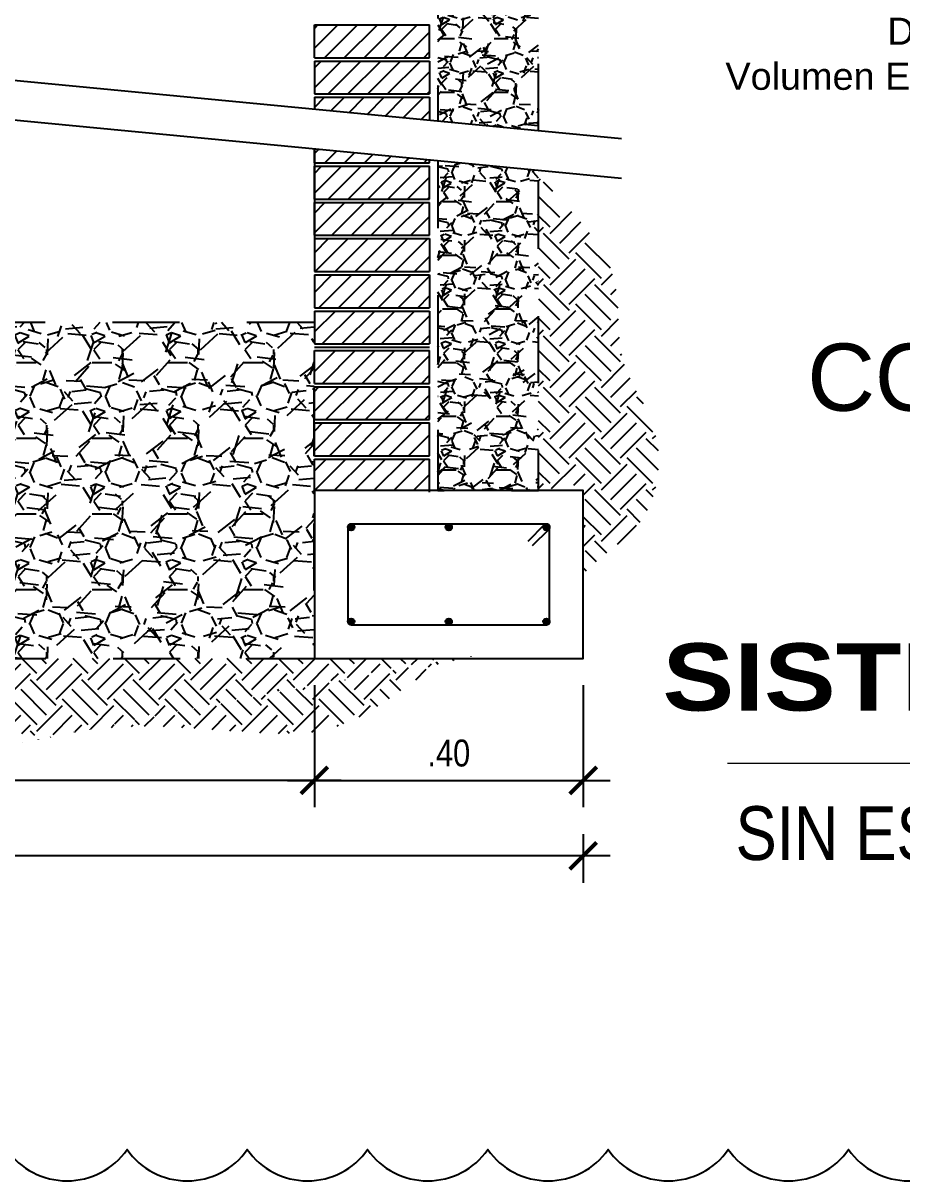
# Model space of a CAD drawing. Header units: metres. Extents: x 2 to 147, y 24 to 94.
# Drawn here: x 4.538 to 5.846, y 76.227 to 77.95 of the extents above; entities that cross this region are included whole.
import ezdxf

# ---------------------------------------------------------------- set-up
doc = ezdxf.new("R2010")
doc.units = ezdxf.units.M
doc.header["$MEASUREMENT"] = 0
doc.header["$PDMODE"] = 35
doc.linetypes.add('HIDDEN', pattern=[0.375, 0.25, -0.125])
doc.layers.get('Defpoints').update_dxf_attribs({"color": 171})
for name, color, linetype in [('Cotas', 1, 'Continuous'), ('DET HIDRO', 6, 'Continuous'), ('TEXTOS', 2, 'Continuous'), ('TEXTOS HIDRO', 2, 'Continuous')]:
    doc.layers.add(name, color=color, linetype=linetype)
doc.styles.add('Architect Hand_2', font='ARIALN.TTF', dxfattribs={"height": 0.003953333333333333})
doc.styles.add('ARIAL', font='arial.ttf')
doc.styles.add('Arial Black_4', font='', dxfattribs={"height": 0.005})
doc.styles.add('COTAS', font='ARIALN.TTF')
doc.styles.add('TEXTO HIDROSANITARIO', font='arial.ttf')
doc.styles.get('Arial Black_4').set_extended_font_data('Arial Black', bold=True)
doc.dimstyles.new('ESC-20', dxfattribs={"dimtxt": 0.04, "dimasz": 0.04, "dimexe": 0.04, "dimexo": 0.04, "dimgap": 0.02, "dimtad": 1, "dimzin": 4, "dimdsep": 46, "dimtxsty": 'COTAS', "dimblk": 'ARCHTICK', "dimcen": 0.04, "dimdle": 0.04, "dimclrd": 1, "dimclre": 1, "dimclrt": 2, "dimazin": 0, "dimtfac": 0.7499999999999999, "dimtmove": 1, "dimatfit": 3, "dimldrblk": 'FLE', "dimfxl": 0.1, "dimtvp": 1.5, "dimtfill": 1, "dimtolj": 1, "dimtzin": 0, "dimarcsym": 0})
pattern_1 = [(45, (-762573.6710389432, -1757293.307078792), (-0.01475068118779729, 0.0147506811877973), [])]
pattern_2 = [(45, (-762573.6710389432, -1757292.106906645), (-0.01475068118779729, 0.0147506811877973), [])]

# ---------------------------------------------------------------- blocks, each defined once
blk = doc.blocks.new('_ARCHTICK')
at = {"color": 0, "linetype": 'ByBlock', "const_width": 0.15}
blk.add_lwpolyline([(-0.5, -0.5), (0.5, 0.5)], dxfattribs=at)
blk = doc.blocks.new('*D87')
at = {"layer": 'Cotas', "color": 1, "lineweight": -2, "transparency": 16777216}
for p, q in [((3.771639765670301, 76.96439564848131), (3.771639765670301, 76.78292587926424)), ((4.97163976574015, 76.96439564848131), (4.97163976574015, 76.78292587926424)), ((5.01163976574015, 76.82292587926425), (3.731639765670301, 76.82292587926425))]:
    blk.add_line(p, q, dxfattribs=at)
at = {"layer": 'Defpoints', "color": 0, "transparency": 16777216}
for p in [(3.771639765670301, 77.00439564848132), (4.97163976574015, 77.00439564848132), (3.771639765670301, 76.82292587926425)]:
    blk.add_point(p, dxfattribs=at)
at = {"layer": 'Cotas', "color": 1, "lineweight": -2, "transparency": 16777216, "xscale": 0.04, "yscale": 0.04, "zscale": 0.04, "rotation": 180}
blk.add_blockref('_ARCHTICK', (3.771639765670301, 76.82292587926425), dxfattribs=at)
at = {"layer": 'Cotas', "color": 1, "lineweight": -2, "transparency": 16777216, "xscale": 0.04, "yscale": 0.04, "zscale": 0.04}
blk.add_blockref('_ARCHTICK', (4.97163976574015, 76.82292587926425), dxfattribs=at)
at = {"layer": 'Cotas', "color": 2, "transparency": 16777216, "insert": (4.371639765705225, 76.86446748908689), "char_height": 0.04, "attachment_point": 5, "style": 'COTAS', "bg_fill": 3, "box_fill_scale": 1.25, "bg_fill_color": 256, "bg_fill_true_color": 13158600, "bg_fill_transparency": 0}
blk.add_mtext('\\A1;Ø1.50', dxfattribs=at)
blk = doc.blocks.new('FLE')
at = {"linetype": 'Continuous'}
h = blk.add_hatch(color=2, dxfattribs=at)
h.paths.add_polyline_path([(-0.5723325628787279, -0.6174137853085995), (-0.4220655746757984, -0.7071067774668336), (3.725290298461914e-09, 3.725290298461914e-09), (-0.2038039118051529, 3.725290298461914e-09)])
h.paths.add_polyline_path([(-0.4220655765384436, 0.7071067839860916), (-0.5723325610160828, 0.6174137927591801), (-0.2038039118051529, 3.725290298461914e-09), (3.725290298461914e-09, 3.725290298461914e-09)])
at = {"color": 1, "linetype": 'Continuous'}
for p, q in [((-0.3089696932584047, 0.7746126838028431), (-0.685428449884057, 0.5499078882858157)), ((-0.203803913667798, 0), (-0.6398384645581245, 0.7305096760392189)), ((0.06750589981675148, -0.1130958832800388), (-0.4895714800804853, 0.820202668197453)), ((0, 0), (-1, 0)), ((-0.203803913667798, 0), (-0.6398384645581245, -0.7305096751078963)), ((0.06750590354204178, 0.113095885142684), (-0.4895714800804853, -0.820202668197453)), ((-0.6854284480214119, -0.549907885491848), (-0.3089696951210499, -0.7746126800775528))]:
    blk.add_line(p, q, dxfattribs=at)
blk = doc.blocks.new('*D89')
at = {"layer": 'Cotas', "color": 1, "lineweight": -2, "transparency": 16777216}
for p, q in [((4.97163976574015, 76.96439564848131), (4.97163976574015, 76.78292587926424)), ((5.371639765763433, 76.96439564848131), (5.371639765763433, 76.78292587926424)), ((4.93163976574015, 76.82292587926425), (5.411639765763433, 76.82292587926425))]:
    blk.add_line(p, q, dxfattribs=at)
at = {"layer": 'Defpoints', "color": 0, "transparency": 16777216}
for p in [(4.97163976574015, 77.00439564848132), (5.371639765763433, 77.00439564848132), (5.371639765763433, 76.82292587926425)]:
    blk.add_point(p, dxfattribs=at)
at = {"layer": 'Cotas', "color": 1, "lineweight": -2, "transparency": 16777216, "xscale": 0.04, "yscale": 0.04, "zscale": 0.04, "rotation": 180}
blk.add_blockref('_ARCHTICK', (4.97163976574015, 76.82292587926425), dxfattribs=at)
at = {"layer": 'Cotas', "color": 1, "lineweight": -2, "transparency": 16777216, "xscale": 0.04, "yscale": 0.04, "zscale": 0.04}
blk.add_blockref('_ARCHTICK', (5.371639765763433, 76.82292587926425), dxfattribs=at)
at = {"layer": 'Cotas', "color": 2, "transparency": 16777216, "insert": (5.171639765751792, 76.86334879877312), "char_height": 0.04, "attachment_point": 5, "style": 'COTAS', "bg_fill": 3, "box_fill_scale": 1.25, "bg_fill_color": 256, "bg_fill_true_color": 13158600, "bg_fill_transparency": 0}
blk.add_mtext('\\A1;.40', dxfattribs=at)
blk = doc.blocks.new('*D41')
at = {"layer": 'Cotas', "color": 1, "lineweight": -2, "transparency": 16777216}
for p, q in [((3.371639765647018, 76.74292587922699), (3.371639765647018, 76.67056771638616)), ((5.371639765763433, 76.74292587922699), (5.371639765763433, 76.67056771638616)), ((5.411639765763433, 76.71056771638617), (3.331639765647018, 76.71056771638617))]:
    blk.add_line(p, q, dxfattribs=at)
at = {"layer": 'Defpoints', "color": 0, "transparency": 16777216}
for p in [(3.371639765647018, 76.782925879227), (5.371639765763433, 76.782925879227), (3.371639765647018, 76.71056771638617)]:
    blk.add_point(p, dxfattribs=at)
at = {"layer": 'Cotas', "color": 1, "lineweight": -2, "transparency": 16777216, "xscale": 0.04, "yscale": 0.04, "zscale": 0.04, "rotation": 180}
blk.add_blockref('_ARCHTICK', (3.371639765647018, 76.71056771638617), dxfattribs=at)
at = {"layer": 'Cotas', "color": 1, "lineweight": -2, "transparency": 16777216, "xscale": 0.04, "yscale": 0.04, "zscale": 0.04}
blk.add_blockref('_ARCHTICK', (5.371639765763433, 76.71056771638617), dxfattribs=at)
at = {"layer": 'Cotas', "color": 2, "transparency": 16777216, "insert": (4.371639765705225, 76.75099063589504), "char_height": 0.04, "attachment_point": 5, "style": 'COTAS', "bg_fill": 3, "box_fill_scale": 1.25, "bg_fill_color": 256, "bg_fill_true_color": 13158600, "bg_fill_transparency": 0}
blk.add_mtext('\\A1;2.30', dxfattribs=at)

msp = doc.modelspace()

# ---------------------------------------------------------------- hatches: boundary and pattern name
at = {"layer": 'DET HIDRO'}
h = msp.add_hatch(dxfattribs=at)
h.set_pattern_fill('GRAVEL', color=1, scale=0.07993469387347667)
h.set_pattern_definition([(228.012787504, (-4330.089765412525, -585.887227298566), (-0.6394775509878182, -0.7194122448612902), [0.01075409397496206, -1.064657225716718]), (184.969740728, (-4330.096959534941, -585.8952207678136), (0.9592163264817178, 0.07993469387347947), [0.01845436290518181, -1.826981348984135]), (132.510447078, (-4330.115344514513, -585.8968194617097), (0.7993469387347759, -0.8792816326082323), [0.01301240894627552, -1.288230132024201]), (267.273689006, (-4330.146519045137, -585.9168031351779), (0.0799346938734786, 1.598693877469535), [0.01680531017057188, -1.663725390475445]), (292.833654178, (-4330.147318392085, -585.933589420854), (-0.3996734693673824, 0.9592163264817221), [0.01647893681548647, -1.631416993143291]), (357.273689006, (-4330.140923616617, -585.9487770128668), (-1.598693877469535, 0.07993469387347871), [0.01680531017057188, -1.663725390475445]), (37.6942404667, (-4330.124137330941, -585.9495763598148), (-1.039151020355196, -0.7993469387347645), [0.02222416300294884, -2.200190342671409]), (72.2553283749, (-4330.106551698201, -585.9359874616981), (0.5595428571143388, 1.758563265216487), [0.02098189792546103, -2.07720865374551]), (121.429565615, (-4330.100156922733, -585.9160037882299), (-0.6394775509878149, 1.039151020355196), [0.0168622236726099, -1.669361990857493]), (175.236358309, (-4330.108949739045, -585.901615543398), (0.879281632608242, -0.0799346938734797), [0.01925083219493713, -0.9432903442093413]), (222.397437798, (-4330.128134065565, -585.9000168497347), (-0.959216326481717, -0.8792816326082411), [0.02489550053750656, -2.464656392094388]), (138.814074834, (-4330.067383698329, -585.9176024823588), (-0.5595428571143392, 0.47960816324086), [0.008497137893444388, -0.8412203134779195]), (171.46923439, (-4330.073778473797, -585.9120070534897), (1.039151020355196, -0.1598693877469529), [0.0161657526848903, -1.600413385934828]), (225, (-4330.089765412525, -585.9096090126455), (-8.874533760469724e-18, -0.0799346938734713), [0.01130444434228094, -0.1017402838377317]), (203.198590514, (-4330.095360841161, -585.9000168497347), (0.3996734693673825, 0.1598693877469513), [0.006087666416016236, -0.6026768254110711]), (291.801409486, (-4330.100956269564, -585.9024148905788), (-0.0799346938734514, 0.2398040816204381), [0.008609206334255057, -0.4218522939822612]), (30.96375653209999, (-4330.097758881889, -585.9104083598264), (0.2398040816204342, 0.1598693877469517), [0.0139828960645934, -0.4521124586408342]), (161.565051177, (-4330.085768677901, -585.903214237294), (0.1598693877469543, -0.0799346938734748), [0.01011101936274988, -0.2426646773457442]), (16.38954033399999, (-4330.147318392085, -585.9024148905788), (0.7993469387347638, 0.2398040816204335), [0.01416442775438004, -1.402281956468821]), (70.3461759419, (-4330.133729494201, -585.8984181558386), (-0.3197387754940042, -0.8792816326085147), [0.01188317152592491, -1.176431482893078]), (293.198590514, (-4330.085768677901, -585.887227298566), (-0.159869387746951, 0.3996734693673826), [0.0121752528973386, -0.5965892389297487]), (343.610459666, (-4330.080972596213, -585.8984181558386), (-0.7993469387347638, 0.2398040816204335), [0.01416442775438, -1.402281956468785]), (339.44395478, (-4330.147318392085, -585.951974400659), (-0.3996734693673862, 0.1598693877469553), [0.01365924048909963, -0.669303083346689]), (294.775140569, (-4330.134528841033, -585.9567704821144), (-0.3996734693673837, 0.8792816326082434), [0.01144488959941664, -1.133045754028766]), (66.8014094864, (-4330.084969330836, -585.9671619926718), (0.1598693877469518, 0.3996734693673809), [0.0121752528973386, -0.5965892389297487]), (17.35402463630001, (-4330.080173249265, -585.9559711353992), (-1.039151020355195, -0.3197387754939037), [0.01339953266870476, -1.32655010630494]), (69.44395478040002, (-4330.124137330941, -585.9671619926718), (-0.1598693877469539, -0.3996734693673797), [0.006829620244549815, -0.6761327035912389]), (101.3099324739999, (-4330.089765412525, -585.9671619926718), (-0.07993469387347377, 0.3197387754939076), [0.004075870040608575, -0.4035126938333158]), (165.963756532, (-4330.090564759473, -585.9631652576987), (0.2398040816204267, -0.07993469387347678), [0.01647893681548658, -0.3131002491762738]), (186.009005957, (-4330.106551698201, -585.9591685229585), (0.7993469387347703, 0.07993469387347531), [0.01527152326452772, -1.511878658903535]), (303.690067526, (-4330.097758881889, -585.9176024823588), (-0.07993469387347564, 0.1598693877469522), [0.01152834141982049, -0.2766802960295158]), (353.157226587, (-4330.091364106304, -585.9271946455025), (1.358889795849104, -0.1598693877469576), [0.02012707630917818, -1.992577087363621]), (60.9453959009, (-4330.071380432953, -585.9295926863466), (-0.3197387754939047, -0.5595428571143347), [0.008229756342437663, -0.8147482872118975]), (90, (-4330.067383698329, -585.9223985638142), (-0.07993469387347665, 0.07993469387347667), [0.004796081632408599, -0.07513861224106805]), (120.256437164, (-4330.108150392213, -585.9567704821144), (0.3197387754939073, -0.5595428571143373), [0.01110484741167887, -1.099383410039412]), (48.01278750419999, (-4330.113745820733, -585.9471783189707), (0.6394775509878133, 0.7194122448612879), [0.02150818794992411, -1.053903131741756]), (0, (-4330.099357575785, -585.9311913800099), (0.07993469387347667, 0.07993469387347667), [0.02078302040710393, -0.05915167346637273]), (325.3048464690001, (-4330.078574555369, -585.9311913800099), (0.7993469387347777, -0.5595428571143226), [0.01263879418711083, -1.251239689355358]), (254.054604099, (-4330.06818304516, -585.9383855025422), (-0.07993469387347968, -0.319738775493907), [0.01163865129736595, -0.5702947040675409]), (207.645975364, (-4330.071380432953, -585.9495763598148), (-1.518759183596052, -0.7993469387347704), [0.01894971820311574, -1.876025234130369]), (175.42607874, (-4330.088166718629, -585.9583691762433), (-1.039151020355193, 0.07993469387347678), [0.02004754128877408, -1.984704382028074])])
h.paths.add_polyline_path([(5.305313235113173, 77.78949406308736), (5.155313235089891, 77.80389771211318), (5.155313235089892, 78.54726615001934), (5.305313235113175, 78.54726615001934)])
at = {"layer": 'DET HIDRO', "linetype": 'Continuous'}
h = msp.add_hatch(dxfattribs=at)
h.set_pattern_fill('ANSI31', color=8, scale=0.00657027193386602, angle=360, style=0)
h.set_pattern_definition(pattern_1)
h.paths.add_polyline_path([(5.143068337078915, 77.94738268515582), (4.97163976574015, 77.94738268515582), (4.97163976574015, 77.89840309311191), (5.143068337078915, 77.89840309311191)])
h = msp.add_hatch(dxfattribs=at)
h.set_pattern_fill('ANSI31', color=8, scale=0.00657027193386602, angle=360, style=0)
h.set_pattern_definition(pattern_1)
h.paths.add_polyline_path([(5.143068337078915, 77.89350513404722), (4.97163976574015, 77.89350513404722), (4.97163976574015, 77.84452554223614), (5.143068337078915, 77.84452554223614)])
h = msp.add_hatch(dxfattribs=at)
h.set_pattern_fill('ANSI31', color=8, scale=0.00657027193386602, angle=360, style=0)
h.set_pattern_definition(pattern_1)
h.paths.add_polyline_path([(5.143068337078915, 77.8050735202017), (4.971639765740149, 77.8215348333629), (4.97163976574015, 77.83962758317145), (5.143068337078915, 77.83962758317145)])
h = msp.add_hatch(dxfattribs=at)
h.set_pattern_fill('ANSI31', color=8, scale=0.00657027193386602, angle=360, style=0)
h.set_pattern_definition(pattern_2)
h.paths.add_polyline_path([(4.97163976574015, 77.7624766644833), (5.143068337078915, 77.74601535132213), (5.143068337078915, 77.74184054612927), (4.97163976574015, 77.74184054612927)])
h = msp.add_hatch(dxfattribs=at)
h.set_pattern_fill('ANSI31', color=8, scale=0.00657027193386602, angle=360, style=0)
h.set_pattern_definition(pattern_2)
h.paths.add_polyline_path([(5.143068337078915, 77.73694258706458), (4.97163976574015, 77.73694258706458), (4.97163976574015, 77.6879629952535), (5.143068337078915, 77.6879629952535)])
at = {"layer": 'DET HIDRO'}
h = msp.add_hatch(dxfattribs=at)
h.set_pattern_fill('GRAVEL', color=1, scale=0.0799)
h.set_pattern_definition([(228.012787504, (0.057528, 0.3046839981218646), (-0.639200000000005, -0.7191000000000003), [0.0107494264, -1.064195134961188]), (184.969740728, (0.050337, 0.2966939981218647), (0.958799999999998, 0.0799000000000028), [0.0184463532, -1.826188388422277]), (132.510447078, (0.03196, 0.2950959981218647), (0.7990000000000094, -0.8788999999999892), [0.0130067612, -1.287671004428366]), (267.273689006, (0.000799, 0.2751209981218647), (0.07990000000000193, 1.598000000000001), [0.01679801619999999, -1.663003287526157]), (292.833654178, (0, 0.2583419981218646), (-0.3994999999999991, 0.9588000000000022), [0.01647178449999999, -1.630708912934255]), (357.273689006, (0.006392, 0.2431609981218647), (-1.598000000000001, 0.07990000000000204), [0.01679801619999999, -1.663003287526157]), (37.6942404667, (0.023171, 0.2423619981218647), (-1.0387, -0.7989999999999978), [0.0222145171, -2.199235399058388]), (72.2553283749, (0.040749, 0.2559449981218647), (0.5593000000000022, 1.7578), [0.02097279119999999, -2.07630708759539]), (121.429565615, (0.047141, 0.2759199981218647), (-0.6392000000000015, 1.038699999999999), [0.016854905, -1.668637441467347]), (175.236358309, (0.038352, 0.2903019981218646), (0.8788999999999987, -0.07990000000000304), [0.0192424768, -0.9428809300455048]), (222.397437798, (0.019176, 0.2918999981218647), (-0.958799999999997, -0.8788999999999977), [0.0248846952, -2.463586662883112]), (138.814074834, (0.0799, 0.2743219981218646), (-0.5593000000000026, 0.4794), [0.008493449899999997, -0.8408552005375023]), (171.46923439, (0.073508, 0.2799149981218647), (1.0387, -0.1597999999999996), [0.0161587363, -1.599718762150944]), (225, (0.057528, 0.2823119981218647), (-8.870681966755e-18, -0.07989999999999464), [0.0112995379, -0.1016961257336107]), (203.198590514, (0.051935, 0.2918999981218647), (0.3994999999999991, 0.159799999999998), [0.006085024200000001, -0.6024152469585257]), (291.801409486, (0.04634199999999999, 0.2895029981218646), (-0.07989999999997474, 0.2397000000000082), [0.0086054697, -0.4216691983900466]), (30.96375653209999, (0.049538, 0.2815129981218646), (0.2397000000000042, 0.1597999999999984), [0.0139768271, -0.4519162292981394]), (161.565051177, (0.061523, 0.2887039981218646), (0.1598000000000009, -0.07989999999999814), [0.0101066309, -0.2425593541474551]), (16.389540334, (0, 0.2895029981218646), (0.7989999999999973, 0.2397000000000035), [0.01415828, -1.401673327218885]), (70.3461759419, (0.013583, 0.2934979981218647), (-0.3196000000000975, -0.8789000000002714), [0.0118780139, -1.175920879010788]), (293.198590514, (0.061523, 0.3046839981218646), (-0.1597999999999976, 0.3994999999999993), [0.0121699685, -0.5963303026585256]), (343.610459666, (0.066317, 0.2934979981218647), (-0.7989999999999973, 0.2397000000000035), [0.01415828, -1.401673327218853]), (339.44395478, (0, 0.2399649981218647), (-0.3995000000000029, 0.1598000000000019), [0.013653312, -0.669012587250868]), (294.775140569, (0.012784, 0.2351709981218647), (-0.3995000000000004, 0.8789000000000001), [0.0114399222, -1.132553980755752]), (66.8014094864, (0.062322, 0.2247839981218647), (0.1597999999999985, 0.3994999999999976), [0.0121699685, -0.5963303026585256]), (17.3540246363, (0.067116, 0.2359699981218647), (-1.038699999999998, -0.319599999999997), [0.0133937169, -1.325974346777776]), (69.44395478040002, (0.023171, 0.2247839981218647), (-0.1598000000000006, -0.3994999999999964), [0.006826655999999999, -0.675839243250868]), (101.309932474, (0.057528, 0.2247839981218647), (-0.07989999999999711, 0.319600000000001), [0.004074101, -0.4033375581360647]), (165.963756532, (0.05672899999999999, 0.2287789981218647), (0.2396999999999967, -0.07990000000000011), [0.0164717845, -0.3129643549868543]), (186.009005957, (0.040749, 0.2327739981218647), (0.7990000000000037, 0.07989999999999865), [0.015264895, -1.51122246164597]), (303.690067526, (0.049538, 0.2743219981218646), (-0.07989999999999897, 0.1597999999999989), [0.01152333779999999, -0.2765602091095735]), (353.157226587, (0.05592999999999999, 0.2647339981218647), (1.358300000000001, -0.1598000000000042), [0.0201183406, -1.991712253659861]), (60.9453959009, (0.075905, 0.2623369981218647), (-0.3195999999999981, -0.5592999999999981), [0.0082261844, -0.8143946638648613]), (90, (0.0799, 0.2695279981218647), (-0.07989999999999998, 0.0799), [0.004794, -0.07510599999999999]), (120.256437164, (0.039151, 0.2351709981218647), (0.3196000000000007, -0.5593000000000007), [0.0111000276, -1.098906247157039]), (48.01278750420001, (0.033558, 0.2447589981218647), (0.6392, 0.719099999999998), [0.0214988528, -1.053445708561188]), (0, (0.04794, 0.2607389981218647), (0.0799, 0.0799), [0.020774, -0.059126]), (325.3048464690001, (0.068714, 0.2607389981218647), (0.799000000000011, -0.559299999999986), [0.0126333086, -1.250696616637275]), (254.054604099, (0.079101, 0.2535479981218647), (-0.07990000000000301, -0.3196000000000003), [0.0116335998, -0.570047180353512]), (207.645975364, (0.075905, 0.2423619981218647), (-1.518099999999996, -0.7990000000000038), [0.0189414935, -1.875210987162526]), (175.42607874, (0.059126, 0.2335729981218647), (-1.038699999999996, 0.07990000000000011), [0.0200388401, -1.983842965296715])])
h.paths.add_polyline_path([(5.305313235113159, 77.25439564848134), (5.155313235089905, 77.25439564848134), (5.155313235089892, 77.7448395432336), (5.305313235113175, 77.73043589420777)])
h = msp.add_hatch(dxfattribs=at)
h.set_pattern_fill('EARTH', color=8, scale=0.0085, angle=45, style=0)
h.set_pattern_definition([(45, (-580313.9942720411, -1337285.643776845), (0, 0.07633217702908782), [0.053975, -0.053975]), (45, (-580314.0085843243, -1337285.629464562), (0, 0.07633217702908782), [0.053975, -0.053975]), (45, (-580314.0228966075, -1337285.615152279), (0, 0.07633217702908782), [0.053975, -0.053975]), (135, (-580314.0228966075, -1337285.605610757), (-0.07633217702908782, 0), [0.053975, -0.053975]), (135, (-580314.0085843243, -1337285.591298474), (-0.07633217702908782, 0), [0.053975, -0.053975]), (135, (-580313.9942720411, -1337285.576986191), (-0.07633217702908782, 0), [0.053975, -0.053975])])
edge = h.paths.add_edge_path()
edge.add_spline(control_points=[(5.305313235113175, 77.72069329965673), (5.355908915132062, 77.66998973360099), (5.440361032343247, 77.58535753783583), (5.413777841568702, 77.45088312716037), (5.498334704862685, 77.33667151314951), (5.471348893793078, 77.19278339633532), (5.412878975469397, 77.17209923581034), (5.371639765763433, 77.12939564848132)], knot_values=[0, 0, 0, 0, 0.1810749234207042, 0.3022424185956484, 0.3913901210645607, 0.5195073271812932, 0.6639059883395471, 0.6639059883395471, 0.6639059883395471, 0.6639059883395471], degree=3, periodic=0)
edge.add_line((5.371639765763433, 77.1442212014161), (5.371639765763433, 77.2640595565252))
edge.add_line((5.371639765763433, 77.2640595565252), (5.305313235113175, 77.25439564848132))
edge.add_line((5.305313235113175, 77.25439564848132), (5.305313235113175, 77.72069329965673))
at = {"layer": 'DET HIDRO', "linetype": 'Continuous'}
h = msp.add_hatch(dxfattribs=at)
h.set_pattern_fill('ANSI31', color=8, scale=0.00657027193386602, angle=360, style=0)
h.set_pattern_definition(pattern_2)
h.paths.add_polyline_path([(5.143068337078915, 77.68306503618881), (4.97163976574015, 77.68306503618881), (4.97163976574015, 77.63408544437773), (5.143068337078915, 77.63408544437773)])
h = msp.add_hatch(dxfattribs=at)
h.set_pattern_fill('ANSI31', color=8, scale=0.00657027193386602, angle=360, style=0)
h.set_pattern_definition(pattern_2)
h.paths.add_polyline_path([(5.143068337078915, 77.62918748484738), (4.97163976574015, 77.62918748484738), (4.97163976574015, 77.5802078930363), (5.143068337078915, 77.5802078930363)])
h = msp.add_hatch(dxfattribs=at)
h.set_pattern_fill('ANSI31', color=8, scale=0.00657027193386602, angle=360, style=0)
h.set_pattern_definition(pattern_2)
h.paths.add_polyline_path([(5.143068337078915, 77.57530993397161), (4.97163976574015, 77.57530993397161), (4.97163976574015, 77.52633034216053), (5.143068337078915, 77.52633034216053)])
h = msp.add_hatch(dxfattribs=at)
h.set_pattern_fill('ANSI31', color=8, scale=0.00657027193386602, angle=360, style=0)
h.set_pattern_definition(pattern_2)
h.paths.add_polyline_path([(5.143068337078915, 77.52143238309584), (4.97163976574015, 77.52143238309584), (4.97163976574015, 77.47245279128477), (5.143068337078915, 77.47245279128477)])
at = {"layer": 'DET HIDRO', "linetype": 'ByBlock'}
h = msp.add_hatch(dxfattribs=at)
h.set_pattern_fill('GRAVEL', color=1, scale=0.004432160369415753)
h.set_pattern_definition([(228.0127875, (-580319.4468264651, -1337284.864957063), (-0.9006149871360097, -1.013191860385584), [0.01514564223747683, -1.49942128865448]), (184.969741, (-580319.4569583837, -1337284.87621475), (1.350922480063425, 0.1125768797964042), [0.02599039760422335, -2.573048547900007]), (132.5104471, (-580319.4828510645, -1337284.878466288), (1.125768734307061, -1.238345606782447), [0.01832616406429787, -1.814292561010297]), (267.273689, (-580319.5267560452, -1337284.906610506), (0.1125768736189389, 2.251537467651374), [0.02366793670632876, -2.343125288305529]), (292.83365418, (-580319.5278818139, -1337284.930251649), (-0.5628843669629326, 1.350922480578219), [0.02320828533230532, -2.297623414470447]), (357.2736889999999, (-580319.5188756641, -1337284.951641255), (-2.251537467651374, 0.112576873618939), [0.02366793670632876, -2.343125288305529]), (37.69424047, (-580319.4952345206, -1337284.952767024), (-1.46349935391619, -1.125768733915831), [0.03129963552984662, -3.098661389981992]), (72.25532837, (-580319.4704676085, -1337284.933628956), (0.7880381138939467, 2.476691214362103), [0.02955007834059894, -2.925458824840808]), (121.42956562, (-580319.4614614586, -1337284.905484737), (-0.9006149871930655, 1.463499353902456), [0.02374809144017763, -2.351063654198636]), (175.2363583, (-580319.4738449147, -1337284.8852209), (1.238345607197012, -0.112576873577699), [0.02711211357061316, -1.328492954651561]), (222.3974378, (-580319.5008633643, -1337284.882969363), (-1.350922480554693, -1.238345607261919), [0.03506184206143846, -3.471124953890199]), (138.81407483, (-580319.4153049405, -1337284.907736275), (-0.7880381136348523, 0.6754612403538833), [0.0119670342175033, -1.184741544987166]), (171.4692344, (-580319.4243110904, -1337284.899855894), (1.463499354020513, -0.2251537465109101), [0.02276720914239016, -2.253959155636256]), (225, (-580319.4468264651, -1337284.896478588), (-1.574619677106083e-17, -0.1125768733831707), [0.01592073401071989, -0.1432870071373189]), (203.19859051, (-580319.4547068463, -1337284.882969363), (0.56288436693114, 0.2251537467268445), [0.008573629523114678, -0.848786295130586]), (291.80140949, (-580319.4625872273, -1337284.886346669), (-0.1125768734067169, 0.3377306201416298), [0.0121248669939865, -0.5941201496408532]), (30.96375653, (-580319.4580841524, -1337284.897604356), (0.3377306201577412, 0.2251537467539601), [0.01969295988404276, -0.6367373732853825]), (161.56505118, (-580319.4411976214, -1337284.887472437), (0.2251537467721965, -0.1125768733713597), [0.01423996129110931, -0.3417593704600762]), (16.389540334, (-580319.5278818139, -1337284.886346669), (1.125768733831608, 0.3377306201494912), [0.01994862196349598, -1.97491865685693]), (70.34617594, (-580319.5087437455, -1337284.880717825), (-0.4503074935738293, -1.238345607200154), [0.01673579057401397, -1.656839748498703]), (293.19859051, (-580319.4411976214, -1337284.864957063), (-0.2251537467270186, 0.5628843669315475), [0.01714714646935598, -0.8402127781843447]), (343.6104596700001, (-580319.434443009, -1337284.880717825), (-1.125768733855193, 0.3377306200707146), [0.01994862196349591, -1.97491865685697]), (339.44395478, (-580319.5278818139, -1337284.95614433), (-0.5628843669157946, 0.2251537467663296), [0.01923713612371434, -0.942620091698118]), (294.7751406, (-580319.5098695141, -1337284.962898943), (-0.5628843675858073, 1.238345606910151), [0.0161185315772541, -1.595736997385865]), (66.80140949, (-580319.4400718526, -1337284.977533936), (0.2251537467309649, 0.5628843669299527), [0.01714714646935604, -0.8402127781843467]), (17.35402464, (-580319.4333172403, -1337284.961773174), (-1.463499353951963, -0.4503074936271547), [0.01887137386209252, -1.86826090296155]), (69.44395478, (-580319.4952345206, -1337284.977533936), (-0.225153746770241, -0.562884366914233), [0.009618568061857201, -0.9522386597599772]), (101.309932474, (-580319.4468264651, -1337284.977533936), (-0.1125768733831779, 0.4503074935326569), [0.005740294773807335, -0.5682913793862049]), (165.963756532, (-580319.4479522338, -1337284.971905093), (0.3377306201494588, -0.1125768733831541), [0.02320828533230538, -0.4409580546282555]), (186.00900596, (-580319.4704676085, -1337284.966276249), (1.125768733825634, 0.1125768734420792), [0.02150781165985268, -2.129270334399239]), (303.69006753, (-580319.4580841524, -1337284.907736275), (-0.1125768733988043, 0.2251537467585065), [0.01623606183306612, -0.3896656275813999]), (353.15722659, (-580319.4490780026, -1337284.9212455), (1.913806847525498, -0.2251537466661266), [0.02834618125663942, -2.80626706127599]), (60.9453959, (-580319.4209337842, -1337284.924622806), (-0.4503074935450367, -0.7880381136750407), [0.01159046457603664, -1.147459386205838]), (90, (-580319.4153049405, -1337284.914490887), (-0.1125768733831601, 0.1125768733831601), [0.006754612402989608, -0.1058222609801705]), (120.25643716, (-580319.4727191459, -1337284.962898943), (0.4503074934775561, -0.7880381137135802), [0.01563962955788214, -1.548328278424941]), (48.01278749999999, (-580319.4805995271, -1337284.949389718), (0.9006149871395348, 1.013191860382411), [0.03029128447495366, -1.484275646417003]), (0, (-580319.46033569, -1337284.926874343), (0.1125768733831601, 0.1125768733831601), [0.02926998707962164, -0.0833068863035385]), (325.3048465, (-580319.4310657028, -1337284.926874343), (1.125768734258043, -0.7880381130729017), [0.01779997975810498, -1.762196678997823]), (254.0546040999999, (-580319.4164307093, -1337284.937006262), (-0.1125768733752956, -0.4503074935346238), [0.01639141791833488, -0.8031805913026671]), (207.64597536, (-580319.4209337842, -1337284.952767024), (-2.13896059435864, -1.125768733682271), [0.02668803648857879, -2.642120023385516]), (175.42607874, (-580319.4445749277, -1337284.96515048), (-1.46349935398103, 0.112576873383137), [0.02823416726762317, -2.795179453270058])])
h.paths.add_polyline_path([(4.971186551811883, 77.50439564848132), (3.771639765670301, 77.50439564848132), (3.771639765670301, 77.00439564848132), (4.971186551811883, 77.00439564848132)])
at = {"layer": 'DET HIDRO', "linetype": 'Continuous'}
h = msp.add_hatch(dxfattribs=at)
h.set_pattern_fill('ANSI31', color=8, scale=0.00657027193386602, angle=360, style=0)
h.set_pattern_definition(pattern_2)
h.paths.add_polyline_path([(5.143068337078915, 77.46265687268972), (4.97163976574015, 77.46265687268972), (4.97163976574015, 77.41367728087864), (5.143068337078915, 77.41367728087864)])
h = msp.add_hatch(dxfattribs=at)
h.set_pattern_fill('ANSI31', color=8, scale=0.00657027193386602, angle=360, style=0)
h.set_pattern_definition(pattern_2)
h.paths.add_polyline_path([(5.143068337078915, 77.40877932181395), (4.97163976574015, 77.40877932181395), (4.97163976574015, 77.35979973000288), (5.143068337078915, 77.35979973000288)])
h = msp.add_hatch(dxfattribs=at)
h.set_pattern_fill('ANSI31', color=8, scale=0.00657027193386602, angle=360, style=0)
h.set_pattern_definition(pattern_2)
h.paths.add_polyline_path([(5.143068337078915, 77.35490177070535), (4.97163976574015, 77.35490177070535), (4.97163976574015, 77.30592217912711), (5.143068337078915, 77.30592217912711)])
h = msp.add_hatch(dxfattribs=at)
h.set_pattern_fill('ANSI31', color=8, scale=0.00657027193386602, angle=360, style=0)
h.set_pattern_definition(pattern_2)
h.paths.add_polyline_path([(5.143068337078915, 77.30102421959675), (4.97163976574015, 77.30102421959675), (4.97163976574015, 77.25439564848132), (5.143068337078915, 77.25439564848132)])
at = {"layer": 'DET HIDRO'}
h = msp.add_hatch(dxfattribs=at)
h.set_pattern_fill('EARTH', color=8, scale=0.0085, angle=45, style=0)
h.set_pattern_definition([(45, (-580313.9942720411, -1337285.773874804), (0, 0.07633217702908782), [0.053975, -0.053975]), (45, (-580314.0085843243, -1337285.759562521), (0, 0.07633217702908782), [0.053975, -0.053975]), (45, (-580314.0228966075, -1337285.745250238), (0, 0.07633217702908782), [0.053975, -0.053975]), (135, (-580314.0228966075, -1337285.735708716), (-0.07633217702908782, 0), [0.053975, -0.053975]), (135, (-580314.0085843243, -1337285.721396433), (-0.07633217702908782, 0), [0.053975, -0.053975]), (135, (-580313.9942720411, -1337285.70708415), (-0.07633217702908782, 0), [0.053975, -0.053975])])
edge = h.paths.add_edge_path()
edge.add_spline(control_points=[(5.161807166027614, 77.00439564801566), (5.106204476171882, 76.9595801628828), (5.022324888232873, 76.88842667044885), (4.829686250851267, 76.89534197805263), (4.689294218981416, 76.91461441909708), (4.500837054650077, 76.87217436718568), (4.469056102877261, 76.96826608815975), (4.437582814099045, 77.00439564848132)], knot_values=[0.7071813193649397, 0.7071813194286279, 0.7071813194286279, 0.7071813194286279, 0.9208449962868677, 1.008174396312221, 1.270485292349591, 1.373550064920648, 1.512480478387906, 1.512480478503097, 1.512480478503097, 1.512480478503097], degree=3, periodic=0)
edge.add_line((4.437582814448291, 77.00439564848132), (4.971186551811883, 77.00439564848132))
edge.add_line((4.971186551811883, 77.00439564848132), (5.161807166609691, 77.00439564848132))

# ---------------------------------------------------------------- linework, layer by layer
at = {"layer": 'Cotas'}
for p, q in [((5.428709329885208, 77.77764503615418), (3.326632332603225, 77.97949556475015)), ((5.428709329885208, 77.7185868672746), (3.326632332603225, 77.92043739587056))]:
    msp.add_line(p, q, dxfattribs=at)
at = {"layer": 'Defpoints'}
msp.add_lwpolyline([(3.082792504354962, 76.2735508745734, 0.52056705), (3.261702730587335, 76.2735508745734, 0.52056705), (3.440612956819707, 76.2735508745734, 0.52056705), (3.61952318305208, 76.2735508745734, 0.52056705), (3.798433409284452, 76.2735508745734, 0.52056705), (3.977343635516825, 76.2735508745734, 0.52056705), (4.156253861749198, 76.2735508745734, 0.52056705), (4.335164087981569, 76.2735508745734, 0.52056705), (4.514074314213943, 76.2735508745734, 0.52056705), (4.692984540446314, 76.2735508745734, 0.52056705), (4.871894766678688, 76.2735508745734, 0.52056705), (5.050804992911059, 76.2735508745734, 0.52056705), (5.229715219143433, 76.2735508745734, 0.52056705), (5.408625445375804, 76.2735508745734, 0.52056705), (5.587535671608178, 76.2735508745734, 0.52056705), (5.76644589784055, 76.2735508745734, 0.52056705), (5.945356124072922, 76.2735508745734, 0.52056705)], format="xyb", dxfattribs=at)
at = {"layer": 'DET HIDRO', "color": 4, "linetype": 'ByBlock'}
for p, q in [((4.97163976574015, 77.94738268515582), (5.143068337078915, 77.94738268515582)), ((4.97163976574015, 77.89840309311191), (4.97163976574015, 77.94738268515582)), ((5.143068337078915, 77.89840309311191), (5.143068337078915, 77.94738268515582)), ((4.97163976574015, 77.89840309311191), (5.143068337078915, 77.89840309311191)), ((4.97163976574015, 77.89350513404722), (4.97163976574015, 77.84452554223614)), ((4.97163976574015, 77.89350513404722), (5.143068337078915, 77.89350513404722)), ((5.143068337078915, 77.89350513404722), (5.143068337078915, 77.84452554223614)), ((4.97163976574015, 77.84452554223614), (5.143068337078915, 77.84452554223614)), ((4.97163976574015, 77.83962758317145), (5.143068337078915, 77.83962758317145)), ((4.97163976574015, 77.83962758317145), (4.97163976574015, 77.82153483336289)), ((5.143068337078915, 77.83962758317145), (5.143068337078916, 77.80507352020172)), ((4.971639765758911, 77.76247666448153), (4.97163976574015, 77.62428952578269)), ((4.97163976574015, 77.74184054612927), (4.97163976574015, 77.76247666448332)), ((4.97163976574015, 77.74184054612927), (5.143068337078915, 77.74184054612927)), ((4.97163976574015, 77.73694258706458), (5.143068337078915, 77.73694258706458)), ((4.97163976574015, 77.6879629952535), (4.97163976574015, 77.73694258706458)), ((5.143068337078915, 77.74184054612927), (5.143068337078916, 77.74601535132213)), ((5.143068337078915, 77.6879629952535), (5.143068337078915, 77.73694258706458)), ((4.97163976574015, 77.6879629952535), (5.143068337078915, 77.6879629952535)), ((4.97163976574015, 77.63408544437773), (4.97163976574015, 77.68306503618881)), ((4.97163976574015, 77.68306503618881), (5.143068337078915, 77.68306503618881)), ((5.143068337078915, 77.63408544437773), (5.143068337078915, 77.68306503618881)), ((4.97163976574015, 77.63408544437773), (5.143068337078915, 77.63408544437773)), ((4.97163976574015, 77.62918748484738), (5.143068337078915, 77.62918748484738)), ((4.97163976574015, 77.62918748484738), (4.97163976574015, 77.5802078930363)), ((5.143068337078915, 77.62918748484738), (5.143068337078915, 77.5802078930363)), ((4.97163976574015, 77.5802078930363), (5.143068337078915, 77.5802078930363)), ((4.97163976574015, 77.57530993397161), (5.143068337078915, 77.57530993397161)), ((4.97163976574015, 77.57530993397161), (4.97163976574015, 77.52633034216053)), ((5.143068337078915, 77.57530993397161), (5.143068337078915, 77.52633034216053)), ((4.97163976574015, 77.52633034216053), (5.143068337078915, 77.52633034216053)), ((4.97163976574015, 77.52143238309584), (5.143068337078915, 77.52143238309584)), ((4.97163976574015, 77.52143238309584), (4.97163976574015, 77.47245279128477)), ((5.143068337078915, 77.52143238309584), (5.143068337078915, 77.47245279128477)), ((4.97163976574015, 77.47245279128477), (5.143068337078915, 77.47245279128477)), ((4.97163976574015, 77.46755483222007), (5.143068337078915, 77.46755483222007)), ((4.97163976574015, 77.46265687268972), (5.143068337078915, 77.46265687268972)), ((4.97163976574015, 77.41367728087864), (4.97163976574015, 77.46265687268972)), ((5.143068337078915, 77.41367728087864), (5.143068337078915, 77.46265687268972)), ((4.97163976574015, 77.41367728087864), (5.143068337078915, 77.41367728087864)), ((4.97163976574015, 77.40877932181395), (5.143068337078915, 77.40877932181395)), ((4.97163976574015, 77.35979973000288), (4.97163976574015, 77.40877932181395)), ((5.143068337078915, 77.35979973000288), (5.143068337078915, 77.40877932181395)), ((4.97163976574015, 77.35979973000288), (5.143068337078915, 77.35979973000288)), ((4.97163976574015, 77.35490177070535), (5.143068337078915, 77.35490177070535)), ((4.97163976574015, 77.30592217912711), (4.97163976574015, 77.35490177070535)), ((5.143068337078915, 77.30592217912711), (5.143068337078915, 77.35490177070535)), ((4.97163976574015, 77.30592217912711), (5.143068337078915, 77.30592217912711)), ((4.97163976574015, 77.25204462778568), (4.97163976574015, 77.30102421959675)), ((4.97163976574015, 77.30102421959675), (5.143068337078915, 77.30102421959675)), ((5.143068337078915, 77.25204462778568), (5.143068337078915, 77.30102421959675))]:
    msp.add_line(p, q, dxfattribs=at)
msp.add_lwpolyline([(4.97163976574015, 77.00439564848132), (5.371639765763433, 77.00439564848132), (5.371639765763433, 77.25439564848132), (4.97163976574015, 77.25439564848132)], close=True, dxfattribs=at)
at = {"layer": 'DET HIDRO', "color": 3, "const_width": 0.004762500138067903, "flags": 128}
for points in [[(5.024020900448562, 77.1996332638599, 1), (5.028783400507422, 77.1996332638599, 1)], [(5.169225335434788, 77.1996332638599, 1), (5.173987835493648, 77.1996332638599, 1)], [(5.319258631171436, 77.1996332638599, -1), (5.314496131112577, 77.1996332638599, -1)], [(5.024020900448562, 77.05915803310275, -1), (5.028783400507422, 77.05915803310275, -1)], [(5.169225335434788, 77.05915803310275, -1), (5.173987835493648, 77.05915803310275, -1)], [(5.319258631171436, 77.05915803310275, 1), (5.314496131112577, 77.05915803310275, 1)]]:
    msp.add_lwpolyline(points, format="xyb", close=True, dxfattribs=at)
at = {"layer": 'DET HIDRO', "color": 3}
msp.add_lwpolyline([(5.026402150245161, 77.05439564852789), (5.316877381258422, 77.05439564852789, 0.414213562373095), (5.321639765716867, 77.05915803310275), (5.321639765716867, 77.1996332638599, 0.414213562373095), (5.316877381258422, 77.20439564843475), (5.026402150245161, 77.20439564843475, 0.414213562373095), (5.021639765786716, 77.1996332638599), (5.021639765786716, 77.05915803310275, 0.414213562373095)], format="xyb", close=True, dxfattribs=at)
for points in [[(5.313509784952515, 77.20300085993297), (5.289062793214583, 77.17855386819504)], [(5.320244977215083, 77.19626566755399), (5.295797985709982, 77.17181867581606)]]:
    msp.add_lwpolyline(points, dxfattribs=at)
for centre in [(5.026402150477992, 77.1996332638599), (5.171606585464218, 77.1996332638599), (5.316877381142007, 77.1996332638599), (5.026402150477992, 77.05915803310275), (5.171606585464218, 77.05915803310275), (5.316877381142007, 77.05915803310275)]:
    msp.add_circle(centre, 0.004762500159728854, dxfattribs=at)
at = {"layer": 'TEXTOS', "lineweight": 9}
msp.add_line((9.694346623586142, 76.84801325821057), (5.5864552938244, 76.8480041093793), dxfattribs=at)
at = {"layer": 'TEXTOS HIDRO', "color": 2, "linetype": 'HIDDEN', "ltscale": 0.2, "flags": 128}
for points in [[(5.305313235113175, 77.78949406308736), (5.305313235113175, 78.54815872468541), (5.155313235089892, 78.54815872468541), (5.155313235089892, 77.80389771211318)], [(5.155313235089892, 77.7448395432336), (5.155313235089892, 77.25439564848132), (5.305313235113175, 77.25439564848132), (5.305313235113175, 77.73043589420777)]]:
    msp.add_lwpolyline(points, dxfattribs=at)
msp.add_lwpolyline([(4.971186551811883, 77.50439564848132), (3.771639765670301, 77.50439564848132), (3.771639765670301, 77.00439564848132), (4.971186551811883, 77.00439564848132)], close=True, dxfattribs=at)

# ---------------------------------------------------------------- texts
at = {"layer": 'TEXTOS', "lineweight": 9, "char_height": 0.1, "line_spacing_factor": 1.176470588235294, "bg_fill": 3, "box_fill_scale": 1.25, "bg_fill_color": 0, "bg_fill_transparency": 0}
for s, insert, width, attachment_point, style in [('CORTE LONGITUDINAL', (6.484896152133047, 77.42228773128686), 1.556184174624829, 5, 'ARIAL'), ('\\pt0.6;SISTEMA DE TRATAMIENTO DE AGUAS RESIDUALES', (9.63797332057257, 77.02685298581456), 4.039062755798091, 3, 'Arial Black_4')]:
    msp.add_mtext(s, dxfattribs=dict(at, insert=insert, width=width, attachment_point=attachment_point, style=style))
at = {"layer": 'TEXTOS', "lineweight": 9, "insert": (6.138168659057101, 76.78446047568757), "char_height": 0.08000000000000002, "width": 0.6689184479107007, "attachment_point": 3, "line_spacing_factor": 1.046694190847241, "style": 'Architect Hand_2'}
msp.add_mtext('SIN ESCALA', dxfattribs=at)
at = {"layer": 'TEXTOS HIDRO', "linetype": 'Continuous', "lineweight": 5, "insert": (6.239650748121818, 77.96767830998559), "char_height": 0.04025791623010946, "width": 0.9980921849951294, "attachment_point": 6, "style": 'TEXTO HIDROSANITARIO'}
msp.add_mtext('{\\C2;Modelo: 1370\\PAltura: 1.65m\\PDiámetro: 1.32m\\PVolumen Efectivo: 1,370 L}', dxfattribs=at)

# ---------------------------------------------------------------- next in the draw order: dimensions: what is measured, and where the dimension line sits
at = {"layer": 'Cotas'}
dim = msp.add_linear_dim(base=(3.771639765670301, 76.82292587926425), p1=(4.97163976574015, 77.00439564848132), p2=(3.771639765670301, 77.00439564848132), angle=180, text='Ø1.50', dimstyle='ESC-20', dxfattribs=at)
dim.commit()
dim.dimension.update_dxf_attribs({"geometry": '*D87', "text_midpoint": (4.371639765705225, 76.86446748908689)})

# ---------------------------------------------------------------- next in the draw order: dimensions: what is measured, and where the dimension line sits
dim = msp.add_linear_dim(base=(5.371639765763433, 76.82292587926425), p1=(4.97163976574015, 77.00439564848132), p2=(5.371639765763433, 77.00439564848132), angle=180, dimstyle='ESC-20', dxfattribs=at)
dim.commit()
dim.dimension.update_dxf_attribs({"geometry": '*D89', "text_midpoint": (5.171639765751792, 76.86334879877312)})

# ---------------------------------------------------------------- next in the draw order: dimensions: what is measured, and where the dimension line sits
dim = msp.add_linear_dim(base=(3.371639765647018, 76.71056771638617), p1=(5.371639765763433, 76.782925879227), p2=(3.371639765647018, 76.782925879227), angle=180, text='2.30', dimstyle='ESC-20', dxfattribs=at)
dim.commit()
dim.dimension.update_dxf_attribs({"geometry": '*D41', "text_midpoint": (4.371639765705225, 76.75099063589504)})

doc.saveas('drawing.dxf')
